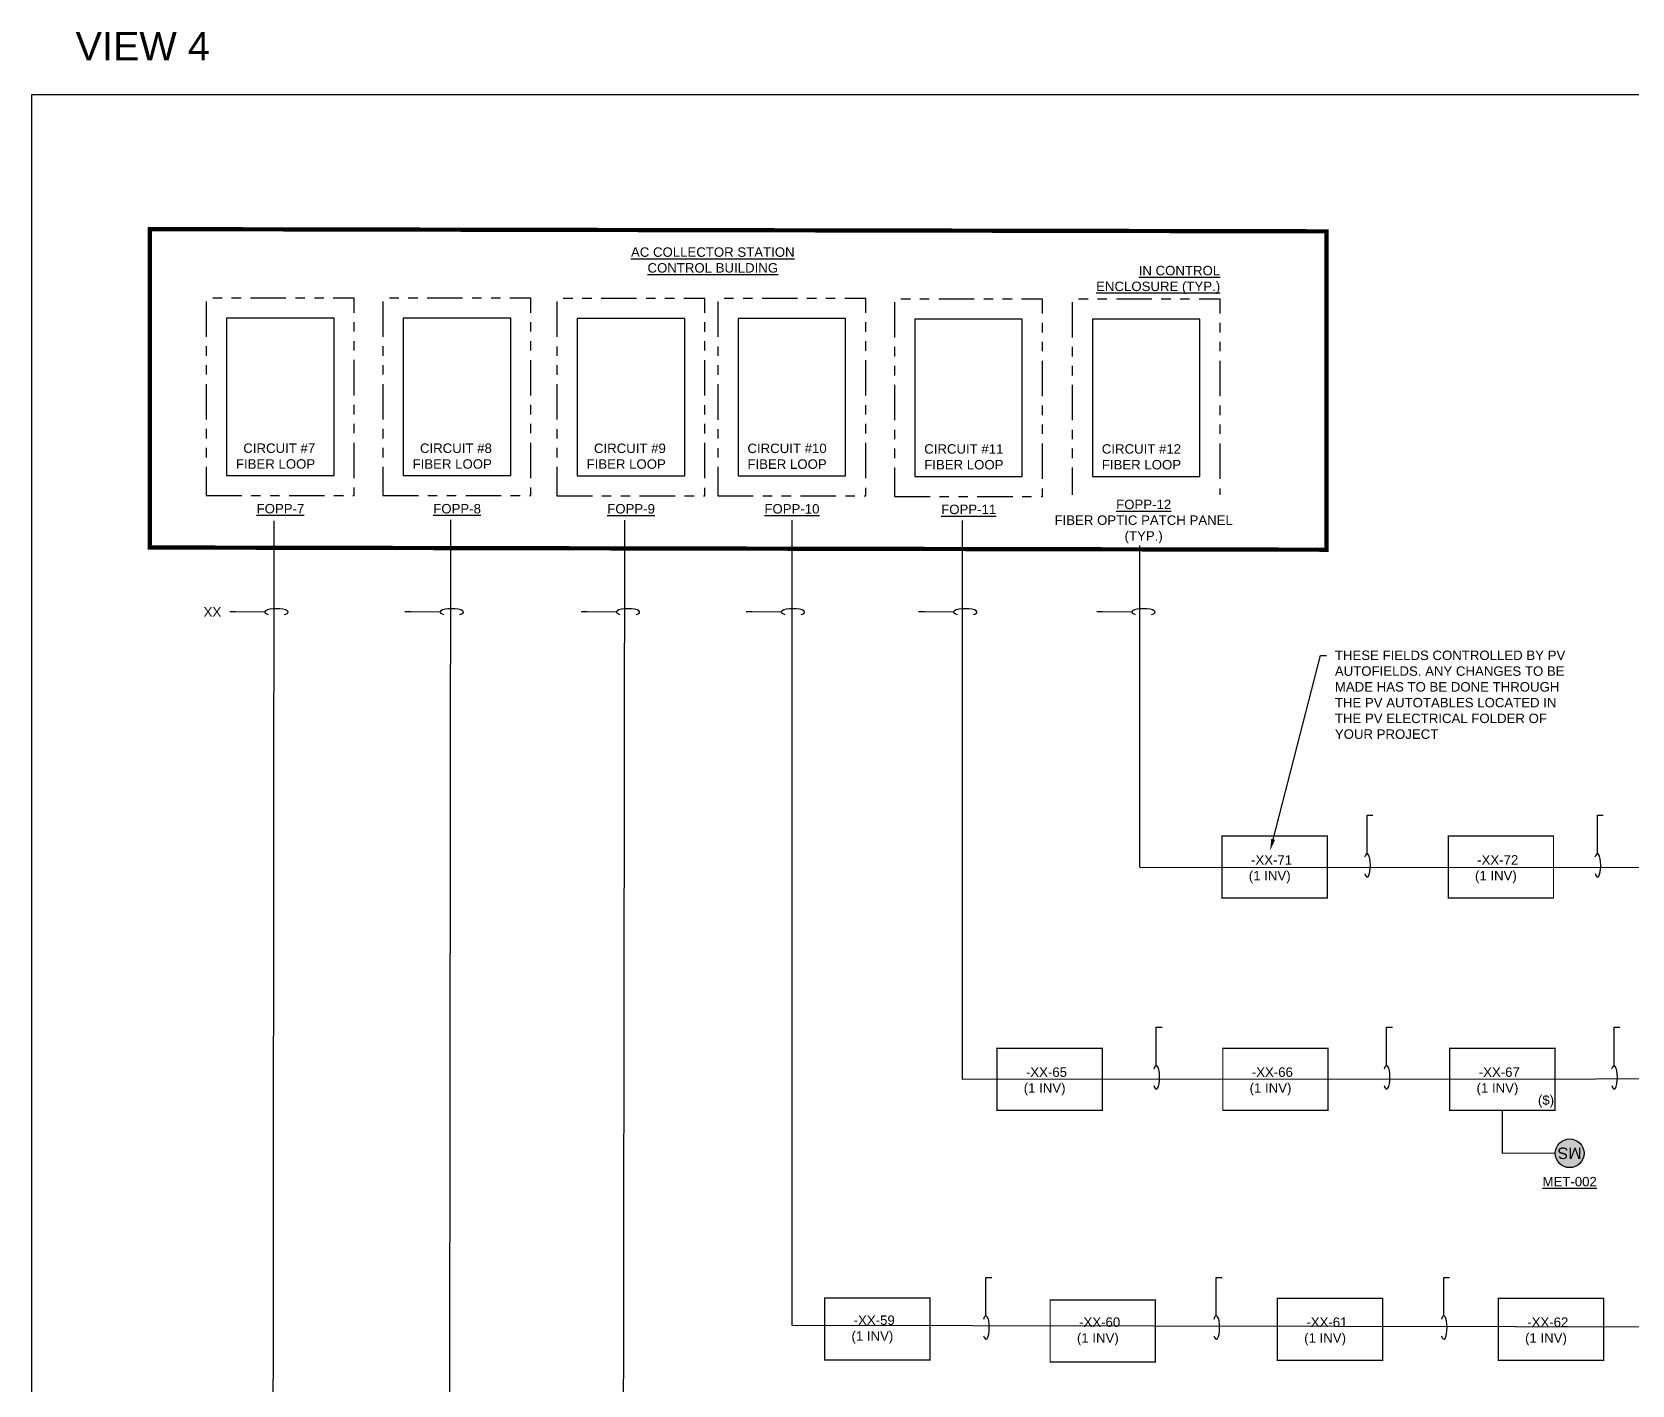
# Model space of a CAD drawing. Header units: feet. Extents: x -17 to 246, y -88 to 32.
# Drawn here: x 101.35 to 118.27, y -78.64 to -64.33 of the extents above; entities that cross this region are included whole.
import ezdxf
from ezdxf import colors
from ezdxf.entities.mleader import LeaderData, LeaderLine
from ezdxf.enums import TextEntityAlignment as Align
from ezdxf.math import Vec2, Vec3

# ---------------------------------------------------------------- set-up
doc = ezdxf.new("R2010")
doc.units = ezdxf.units.FT
doc.header["$MEASUREMENT"] = 0
doc.set_wipeout_variables(frame=1)
for name, pattern in [('PHANTOM', [0.49999999999999994, 0.25, -0.05, 0.05, -0.05, 0.05, -0.05]), ('PHANTOM2', [1.25, 0.625, -0.125, 0.125, -0.125, 0.125, -0.125]), ('PHANTOM4', [0.6875, 0.3125, 0.0625, -0.0625, 0.0625, -0.0625, 0.0625, -0.0625])]:
    doc.linetypes.add(name, pattern=pattern)
for name, color, linetype in [('E-1LIN-EQPM-ENCL', 8, 'PHANTOM2'), ('E-CABL-FO-6_STND', 121, 'FIBER_OPTIC_6 STRAND'), ('E-DASH', 11, 'PHANTOM4'), ('E-EQPM', 5, 'Continuous'), ('E-TXT', 7, 'Continuous'), ('G-ANNO-TEXT', 1, 'Continuous')]:
    doc.layers.add(name, color=color, linetype=linetype)
doc.layers.add('G-NPLT', color=67, linetype='Continuous', plot=False)
doc.styles.add('NEI-A', font='arial.ttf')
doc.styles.get("Standard").update_dxf_attribs({"font": 'arial.ttf'})
doc.linetypes.add('FIBER_OPTIC_6 STRAND', pattern='A,0.2,-0.05,0,-0.05,0.2,-0.15,["FO",Standard,S=0.1,R=0,X=-0.04,Y=-0.05],-0.25,0.2,-0.05,0,-0.05', length=1.2)
doc.linetypes.add('FIBER_OPTIC_FEEDER (OVERALL.5x)', pattern='A,0.1,-0.025,0,-0.025,0.1,-0.2,["FOF",Standard,S=0.13,R=0,X=-0.18,Y=-0.05],-0.2,0.1,-0.025,0,-0.025', length=0.8)

# ---------------------------------------------------------------- blocks, each defined once
blk = doc.blocks.new('PCS')
blk.add_wipeout([(10.99599950689899, 16.644323443245312), (12.109496882982516, 16.644323443245312), (12.109496882982516, 15.98943895719498), (10.99599950689899, 15.98943895719498)])
at = {"layer": 'E-1LIN-EQPM-ENCL', "linetype": 'Continuous', "const_width": 0.01350840653452756}
blk.add_lwpolyline([(12.10949688298251, 16.64432344324531), (10.99599950689899, 16.64432344324531), (10.99599950689899, 15.98943895719498), (12.10949688298251, 15.98943895719498)], close=True, dxfattribs=at)
blk = doc.blocks.new('*U32')
h = blk.add_hatch(color=255)
h.dxf.hatch_style = 1
edge = h.paths.add_edge_path()
edge.add_arc((0, 0), 0.15625, 0, 360)
at = {"layer": 'Defpoints', "color": 2}
for p, q in [((0, 0.24375), (0, 0.24375)), ((0, -0.24375), (0, -0.24375))]:
    blk.add_line(p, q, dxfattribs=at)
at = {"layer": 'G-ANNO-TEXT', "linetype": 'Continuous'}
blk.add_circle((0, 0), 0.15625, dxfattribs=at)
at = {"layer": 'G-ANNO-TEXT', "style": 'NEI-A'}
blk.add_attdef('PV_LEGEND_CALLOUT', text='', height=0.125, dxfattribs=at).set_placement((0, 0), align=Align.MIDDLE_CENTER)
blk.add_attdef('PV_LEGEND_DESCRIPTION', text='', height=0.1, dxfattribs=at).set_placement((0.625, 0), align=Align.MIDDLE_LEFT)
blk = doc.blocks.new('Equipment Callout Arrowhead')
at = {"color": 0}
blk.add_ellipse((0, 0), major_axis=(0.9902362593291456, -9.069595927502392e-15), ratio=0.2867900931434269, start_param=-0.7998807661979344, end_param=3.94147341978779, dxfattribs=at)

msp = doc.modelspace()

# ---------------------------------------------------------------- linework, layer by layer
at = {"color": 120, "linetype": 'FIBER_OPTIC_FEEDER (OVERALL.5x)', "flags": 128}
for points in [[(103.894600654605, -84.02257022987418), (103.9082131801691, -69.49842116669552)], [(105.7632826704561, -81.71312633998295), (105.7768951960202, -69.48794155520949)]]:
    msp.add_lwpolyline(points, dxfattribs=at)
at = {"color": 120, "linetype": 'FIBER_OPTIC_FEEDER (OVERALL.5x)'}
msp.add_lwpolyline([(113.0648738746092, -73.16685184104702), (113.0648738746092, -69.50077851887221)], dxfattribs=at)
at = {"layer": 'E-CABL-FO-6_STND', "ltscale": 0.8, "flags": 128}
msp.add_lwpolyline([(117.4584336637362, -76.18794587309608), (116.8989294673671, -76.19001744781731), (116.8989294673671, -75.73243634621326)], dxfattribs=at)
at = {"layer": 'E-DASH', "flags": 128}
for points in [[(103.1892415907367, -69.23146416476489), (104.7547299943962, -69.23146416476489), (104.7547299943962, -67.1445968085456), (103.1892415907367, -67.1445968085456)], [(105.0579055139257, -69.23172255991389), (106.6233939175852, -69.23172255991389), (106.6233939175852, -67.14485520369462), (105.0579055139257, -67.14485520369462)], [(106.8979397288781, -69.23270770325826), (108.4634281325376, -69.23270770325826), (108.4634281325376, -67.14584034703898), (106.8979397288781, -67.14584034703898)], [(108.5994355949063, -69.23315592482217), (110.1649239985658, -69.23315592482217), (110.1649239985658, -67.1462885686029), (108.5994355949063, -67.1462885686029)], [(112.3478382958982, -69.23925290492352), (113.9133266995577, -69.23925290492352), (113.9133266995577, -67.15238554870423), (112.3478382958982, -67.15238554870423)]]:
    msp.add_lwpolyline(points, close=True, dxfattribs=at)
at = {"layer": 'E-EQPM', "color": 5, "flags": 128}
for points in [[(103.4034300139787, -69.02022677546556), (104.5405415711542, -69.02022677546556), (104.5405415711542, -67.35583419784493), (103.4034300139787, -67.35583419784493)], [(105.2720939371677, -69.02048517061456), (106.4092054943432, -69.02048517061456), (106.4092054943432, -67.35609259299395), (105.2720939371677, -67.35609259299395)], [(107.1121281521201, -69.02147031395893), (108.2492397092956, -69.02147031395893), (108.2492397092956, -67.35707773633831), (107.1121281521201, -67.35707773633831)], [(108.8136240181483, -69.02191853552284), (109.9507355753238, -69.02191853552284), (109.9507355753238, -67.35752595790221), (108.8136240181483, -67.35752595790221)], [(110.6834159264683, -69.02801551562419), (111.8205274836438, -69.02801551562419), (111.8205274836438, -67.36362293800356), (110.6834159264683, -67.36362293800356)], [(112.5620267191402, -69.02801551562419), (113.6991382763157, -69.02801551562419), (113.6991382763157, -67.36362293800356), (112.5620267191402, -67.36362293800356)]]:
    msp.add_lwpolyline(points, close=True, dxfattribs=at)
at = {"layer": 'E-TXT', "color": 253, "linetype": 'PHANTOM', "const_width": 0.04502802178175855}
msp.add_lwpolyline([(115.0386814695118, -69.80391834270328), (102.5925910154411, -69.78050999380656), (102.5925910154411, -66.41283200581933), (115.0386814695118, -66.43624035471603)], close=True, dxfattribs=at)

# ---------------------------------------------------------------- block references
at = {"xscale": -1}
for p in [(126.0429536432044, -89.47671834691059), (128.435088741625, -89.47671834691059), (123.6619597179289, -91.72332983566332), (126.0512086341786, -91.72221845345395), (121.8399912141449, -94.36430371263216), (124.2247543393152, -94.38496075346777), (126.6285501551502, -94.36757061535059), (128.964864844555, -94.36757061535059)]:
    msp.add_blockref('PCS', p, dxfattribs=at)
at = {"layer": 'G-ANNO-TEXT'}
ref = msp.add_blockref('*U32', (117.6103086683055, -76.18794587309608), dxfattribs=dict(at, xscale=0.9720000292433572, yscale=0.9720000292433572, zscale=0.9720000292433572, rotation=180))
ref.add_attrib('PV_LEGEND_CALLOUT', 'MS', dxfattribs={"height": 0.1215000036554196, "rotation": 180, "style": 'NEI-A'}).set_placement((117.6103086683055, -76.18794587309608), align=Align.MIDDLE_CENTER)

# ---------------------------------------------------------------- texts
at = {"layer": 'G-ANNO-TEXT', "insert": (108.5467770132669, -66.60583746416404), "char_height": 0.1, "attachment_point": 2, "style": 'NEI-A'}
msp.add_mtext_dynamic_manual_height_columns('{\\LAC COLLECTOR STATION\\PCONTROL BUILDING}', width=1.857563546903661, gutter_width=0.546875, heights=[0.3830680298602813], dxfattribs=at)
at = {"layer": 'G-ANNO-TEXT', "char_height": 0.1, "style": 'NEI-A'}
for s, insert, width, attachment_point in [('{\\LIN CONTROL ENCLOSURE (TYP.)}', (113.9133266995577, -67.09823997792553), 1.565488403659486, 9), ('CIRCUIT #7 FIBER LOOP', (104.3412655398294, -68.81412752732311), 1.155650688244124, 6), ('CIRCUIT #8 FIBER LOOP', (106.2099294630184, -68.81438592247213), 1.155650688244124, 6), ('CIRCUIT #9 FIBER LOOP', (108.0499636779707, -68.81537106581649), 1.155650688244124, 6), ('CIRCUIT #10 FIBER LOOP', (109.7514595439989, -68.8158192873804), 1.155650688244124, 6), ('CIRCUIT #11 FIBER LOOP', (111.621251452319, -68.82191626748175), 1.155650688244124, 6), ('CIRCUIT #12 FIBER LOOP', (113.4998622449909, -68.82191626748175), 1.155650688244124, 6), ('{\\LMET-002}', (117.6103086683055, -76.43769728678627), 0.2797221315119032, 2)]:
    msp.add_mtext(s, dxfattribs=dict(at, insert=insert, width=width, attachment_point=attachment_point))
at = {"layer": 'G-NPLT', "insert": (101.8061340393236, -64.32781819800783), "char_height": 0.3, "attachment_point": 1, "style": 'NEI-A'}
msp.add_mtext_dynamic_manual_height_columns('VIEW 4', width=2.484659677658783, gutter_width=0.5, heights=[0.3104365620736691], dxfattribs=at)

# ---------------------------------------------------------------- leaders
at = {"layer": 'G-ANNO-TEXT'}
ml = msp.add_multileader_mtext('Standard', dxfattribs=at)
ml.set_content('XX', color=256, style='NEI-A')
ml.set_leader_properties()
ml.set_arrow_properties(name='Equipment Callout Arrowhead')
ml.build(insert=Vec2(0, 0))
ml.multileader.update_dxf_attribs({"dogleg_length": 0.0625, "arrow_head_size": 0.125})
ctx = ml.context
ctx.base_point, ctx.char_height, ctx.arrow_head_size, ctx.landing_gap_size, ctx.plane_origin = Vec3(103.0722481182978, -70.4615672226778), 0.1, 0.125, 0.09, Vec3(103.4992368623553, -71.37009552249494)
ctx.text_align_type = 2
notes = []
notes.append((ctx, [(0, (1, 1, 0), (103.4996048713674, -70.4615672226778), (-1, 0), 0.0625, [(0, [(103.9313412885804, -70.46335334262909)], 0, [])])]))
ctx.mtext.insert, ctx.mtext.width, ctx.mtext.alignment, ctx.mtext.flow_direction = Vec3(103.3471048713674, -70.4115331162658), 0.001068212824010913, 3, 5
ml = msp.add_multileader_mtext('Standard', dxfattribs=at)
ml.set_content('\xa0', color=256, style='NEI-A')
ml.set_leader_properties()
ml.set_arrow_properties(name='Equipment Callout Arrowhead')
ml.build(insert=Vec2(0, 0))
ml.multileader.update_dxf_attribs({"dogleg_length": 0.0625, "arrow_head_size": 0.125})
ctx = ml.context
ctx.base_point, ctx.char_height, ctx.arrow_head_size, ctx.landing_gap_size, ctx.plane_origin = Vec3(105.1106603639931, -70.4615672226778), 0.1, 0.125, 0.09, Vec3(105.352860567805, -71.37009552249494)
ctx.text_align_type = 2
notes.append((ctx, [(0, (1, 1, 0), (105.3532285768171, -70.4615672226778), (-1, 0), 0.0625, [(0, [(105.7849649940301, -70.46335334262909)], 0, [])])]))
ctx.mtext.insert, ctx.mtext.width, ctx.mtext.alignment, ctx.mtext.flow_direction = Vec3(105.2007285768171, -70.4115331162658), 0.001068212824010913, 3, 5
ml = msp.add_multileader_mtext('Standard', dxfattribs=at)
ml.set_content('\xa0', color=256, style='NEI-A')
ml.set_leader_properties()
ml.set_arrow_properties(name='Equipment Callout Arrowhead')
ml.build(insert=Vec2(0, 0))
ml.multileader.update_dxf_attribs({"dogleg_length": 0.0625, "arrow_head_size": 0.125})
ctx = ml.context
ctx.base_point, ctx.char_height, ctx.arrow_head_size, ctx.landing_gap_size, ctx.plane_origin = Vec3(106.9754279785928, -70.4615672226778), 0.1, 0.125, 0.09, Vec3(107.2176281824048, -71.37009552249494)
ctx.text_align_type = 2
notes.append((ctx, [(0, (1, 1, 0), (107.2179961914169, -70.4615672226778), (-1, 0), 0.0625, [(0, [(107.6497326086298, -70.46335334262909)], 0, [])])]))
ctx.mtext.insert, ctx.mtext.width, ctx.mtext.alignment, ctx.mtext.flow_direction = Vec3(107.0654961914169, -70.4115331162658), 0.001068212824010913, 3, 5
ml = msp.add_multileader_mtext('Standard', dxfattribs=at)
ml.set_content('\xa0', color=256, style='NEI-A')
ml.set_leader_properties()
ml.set_arrow_properties(name='Equipment Callout Arrowhead')
ml.build(insert=Vec2(0, 0))
ml.multileader.update_dxf_attribs({"dogleg_length": 0.0625, "arrow_head_size": 0.125})
ctx = ml.context
ctx.base_point, ctx.char_height, ctx.arrow_head_size, ctx.landing_gap_size, ctx.plane_origin = Vec3(108.7202954098211, -70.4615672226778), 0.1, 0.125, 0.09, Vec3(108.962495613633, -71.37009552249494)
ctx.text_align_type = 2
notes.append((ctx, [(0, (1, 1, 0), (108.9628636226451, -70.4615672226778), (-1, 0), 0.0625, [(0, [(109.3946000398581, -70.46335334262909)], 0, [])])]))
ctx.mtext.insert, ctx.mtext.width, ctx.mtext.alignment, ctx.mtext.flow_direction = Vec3(108.8103636226451, -70.4115331162658), 0.001068212824010913, 3, 5
ml = msp.add_multileader_mtext('Standard', dxfattribs=at)
ml.set_content('\xa0', color=256, style='NEI-A')
ml.set_leader_properties()
ml.set_arrow_properties(name='Equipment Callout Arrowhead')
ml.build(insert=Vec2(0, 0))
ml.multileader.update_dxf_attribs({"dogleg_length": 0.0625, "arrow_head_size": 0.125})
ctx = ml.context
ctx.base_point, ctx.char_height, ctx.arrow_head_size, ctx.landing_gap_size, ctx.plane_origin = Vec3(110.542873209408, -70.4615672226778), 0.1, 0.125, 0.09, Vec3(110.7850734132199, -71.37009552249494)
ctx.text_align_type = 2
notes.append((ctx, [(0, (1, 1, 0), (110.785441422232, -70.4615672226778), (-1, 0), 0.0625, [(0, [(111.217177839445, -70.46335334262909)], 0, [])])]))
ctx.mtext.insert, ctx.mtext.width, ctx.mtext.alignment, ctx.mtext.flow_direction = Vec3(110.632941422232, -70.4115331162658), 0.001068212824010913, 3, 5
ml = msp.add_multileader_mtext('Standard', dxfattribs=at)
ml.set_content('\xa0', color=256, style='NEI-A')
ml.set_leader_properties()
ml.set_arrow_properties(name='Equipment Callout Arrowhead')
ml.build(insert=Vec2(0, 0))
ml.multileader.update_dxf_attribs({"dogleg_length": 0.0625, "arrow_head_size": 0.125})
ctx = ml.context
ctx.base_point, ctx.char_height, ctx.arrow_head_size, ctx.landing_gap_size, ctx.plane_origin = Vec3(112.4277537402273, -70.4615672226778), 0.1, 0.125, 0.09, Vec3(112.6699539440392, -71.37009552249494)
ctx.text_align_type = 2
notes.append((ctx, [(0, (1, 1, 0), (112.6703219530513, -70.4615672226778), (-1, 0), 0.0625, [(0, [(113.1020583702643, -70.46335334262909)], 0, [])])]))
ctx.mtext.insert, ctx.mtext.width, ctx.mtext.alignment, ctx.mtext.flow_direction = Vec3(112.5178219530513, -70.4115331162658), 0.001068212824010913, 3, 5
ml = msp.add_multileader_mtext('Standard', dxfattribs=at)
ml.set_content('\xa0', color=256, style='NEI-A')
ml.set_leader_properties()
ml.set_arrow_properties(name='Equipment Callout Arrowhead')
ml.build(insert=Vec2(0, 0))
ml.multileader.update_dxf_attribs({"dogleg_length": 0.0625, "arrow_head_size": 0.125})
ctx = ml.context
ctx.base_point, ctx.char_height, ctx.arrow_head_size, ctx.landing_gap_size, ctx.plane_origin = Vec3(115.529461286668, -72.61193156220077), 0.1, 0.125, 0.09, Vec3(115.4673292956801, -73.14162488259643)
notes.append((ctx, [(0, (1, 1, 0), (115.466961286668, -72.61193156220077), (1, 0), 0.0625, [(0, [(115.4673292956801, -73.14162488259643)], 0, [])])]))
ctx.mtext.insert, ctx.mtext.width, ctx.mtext.flow_direction = Vec3(115.619461286668, -72.56189745578877), 0.001068212824010913, 5
ml = msp.add_multileader_mtext('Standard', dxfattribs=at)
ml.set_content('\xa0', color=256, style='NEI-A')
ml.set_leader_properties()
ml.set_arrow_properties(name='Equipment Callout Arrowhead')
ml.build(insert=Vec2(0, 0))
ml.multileader.update_dxf_attribs({"dogleg_length": 0.0625, "arrow_head_size": 0.125})
ctx = ml.context
ctx.base_point, ctx.char_height, ctx.arrow_head_size, ctx.landing_gap_size, ctx.plane_origin = Vec3(117.9656926363194, -72.61193156220077), 0.1, 0.125, 0.09, Vec3(117.9035606453315, -73.14162488259643)
notes.append((ctx, [(0, (1, 1, 0), (117.9031926363194, -72.61193156220077), (1, 0), 0.0625, [(0, [(117.9035606453315, -73.14162488259643)], 0, [])])]))
ctx.mtext.insert, ctx.mtext.width, ctx.mtext.flow_direction = Vec3(118.0556926363194, -72.56189745578877), 0.001068212824010913, 5
ml = msp.add_multileader_mtext('Standard', dxfattribs=at)
ml.set_content('\xa0', color=256, style='NEI-A')
ml.set_leader_properties()
ml.set_arrow_properties(name='Equipment Callout Arrowhead')
ml.build(insert=Vec2(0, 0))
ml.multileader.update_dxf_attribs({"dogleg_length": 0.0625, "arrow_head_size": 0.125})
ctx = ml.context
ctx.base_point, ctx.char_height, ctx.arrow_head_size, ctx.landing_gap_size, ctx.plane_origin = Vec3(113.299369128102, -74.8556182972455), 0.1, 0.125, 0.09, Vec3(113.2372371371141, -75.38531161764116)
notes.append((ctx, [(0, (1, 1, 0), (113.236869128102, -74.8556182972455), (1, 0), 0.0625, [(0, [(113.2372371371141, -75.38531161764116)], 0, [])])]))
ctx.mtext.insert, ctx.mtext.width, ctx.mtext.flow_direction = Vec3(113.389369128102, -74.8055841908335), 0.001068212824010913, 5
ml = msp.add_multileader_mtext('Standard', dxfattribs=at)
ml.set_content('\xa0', color=256, style='NEI-A')
ml.set_leader_properties()
ml.set_arrow_properties(name='Equipment Callout Arrowhead')
ml.build(insert=Vec2(0, 0))
ml.multileader.update_dxf_attribs({"dogleg_length": 0.0625, "arrow_head_size": 0.125})
ctx = ml.context
ctx.base_point, ctx.char_height, ctx.arrow_head_size, ctx.landing_gap_size, ctx.plane_origin = Vec3(115.7356004777534, -74.8556182972455), 0.1, 0.125, 0.09, Vec3(115.6734684867655, -75.38531161764116)
notes.append((ctx, [(0, (1, 1, 0), (115.6731004777534, -74.8556182972455), (1, 0), 0.0625, [(0, [(115.6734684867655, -75.38531161764116)], 0, [])])]))
ctx.mtext.insert, ctx.mtext.width, ctx.mtext.flow_direction = Vec3(115.8256004777534, -74.8055841908335), 0.001068212824010913, 5
ml = msp.add_multileader_mtext('Standard', dxfattribs=at)
ml.set_content('\xa0', color=256, style='NEI-A')
ml.set_leader_properties()
ml.set_arrow_properties(name='Equipment Callout Arrowhead')
ml.build(insert=Vec2(0, 0))
ml.multileader.update_dxf_attribs({"dogleg_length": 0.0625, "arrow_head_size": 0.125})
ctx = ml.context
ctx.base_point, ctx.char_height, ctx.arrow_head_size, ctx.landing_gap_size, ctx.plane_origin = Vec3(118.1420737883033, -74.8556182972455), 0.1, 0.125, 0.09, Vec3(118.0799417973154, -75.38531161764116)
notes.append((ctx, [(0, (1, 1, 0), (118.0795737883033, -74.8556182972455), (1, 0), 0.0625, [(0, [(118.0799417973154, -75.38531161764116)], 0, [])])]))
ctx.mtext.insert, ctx.mtext.width, ctx.mtext.flow_direction = Vec3(118.2320737883033, -74.8055841908335), 0.001068212824010913, 5
ml = msp.add_multileader_mtext('Standard', dxfattribs=at)
ml.set_content('\xa0', color=256, style='NEI-A')
ml.set_leader_properties()
ml.set_arrow_properties(name='Equipment Callout Arrowhead')
ml.build(insert=Vec2(0, 0))
ml.multileader.update_dxf_attribs({"dogleg_length": 0.0625, "arrow_head_size": 0.125})
ctx = ml.context
ctx.base_point, ctx.char_height, ctx.arrow_head_size, ctx.landing_gap_size, ctx.plane_origin = Vec3(111.4981104936764, -77.50131360918786), 0.1, 0.125, 0.09, Vec3(111.4359785026885, -78.03100692958353)
notes.append((ctx, [(0, (1, 1, 0), (111.4356104936764, -77.50131360918786), (1, 0), 0.0625, [(0, [(111.4359785026885, -78.03100692958353)], 0, [])])]))
ctx.mtext.insert, ctx.mtext.width, ctx.mtext.flow_direction = Vec3(111.5881104936764, -77.45127950277586), 0.001068212824010913, 5
ml = msp.add_multileader_mtext('Standard', dxfattribs=at)
ml.set_content('\xa0', color=256, style='NEI-A')
ml.set_leader_properties()
ml.set_arrow_properties(name='Equipment Callout Arrowhead')
ml.build(insert=Vec2(0, 0))
ml.multileader.update_dxf_attribs({"dogleg_length": 0.0625, "arrow_head_size": 0.125})
ctx = ml.context
ctx.base_point, ctx.char_height, ctx.arrow_head_size, ctx.landing_gap_size, ctx.plane_origin = Vec3(113.9343418433278, -77.50131360918786), 0.1, 0.125, 0.09, Vec3(113.8722098523399, -78.03100692958353)
notes.append((ctx, [(0, (1, 1, 0), (113.8718418433278, -77.50131360918786), (1, 0), 0.0625, [(0, [(113.8722098523399, -78.03100692958353)], 0, [])])]))
ctx.mtext.insert, ctx.mtext.width, ctx.mtext.flow_direction = Vec3(114.0243418433278, -77.45127950277586), 0.001068212824010913, 5
ml = msp.add_multileader_mtext('Standard', dxfattribs=at)
ml.set_content('\xa0', color=256, style='NEI-A')
ml.set_leader_properties()
ml.set_arrow_properties(name='Equipment Callout Arrowhead')
ml.build(insert=Vec2(0, 0))
ml.multileader.update_dxf_attribs({"dogleg_length": 0.0625, "arrow_head_size": 0.125})
ctx = ml.context
ctx.base_point, ctx.char_height, ctx.arrow_head_size, ctx.landing_gap_size, ctx.plane_origin = Vec3(116.3408151538777, -77.50131360918786), 0.1, 0.125, 0.09, Vec3(116.2786831628898, -78.03100692958353)
notes.append((ctx, [(0, (1, 1, 0), (116.2783151538777, -77.50131360918786), (1, 0), 0.0625, [(0, [(116.2786831628898, -78.03100692958353)], 0, [])])]))
ctx.mtext.insert, ctx.mtext.width, ctx.mtext.flow_direction = Vec3(116.4308151538777, -77.45127950277586), 0.001068212824010913, 5
for ctx, leaders in notes:
    for number, flags, end, landing, length, lines in leaders:
        leader = LeaderData()
        leader.index, (leader.has_last_leader_line, leader.has_dogleg_vector, leader.attachment_direction) = number, flags
        leader.last_leader_point, leader.dogleg_vector, leader.dogleg_length = Vec3(end), Vec3(landing), length
        for number, points, colour, breaks in lines:
            line = LeaderLine()
            line.index, line.vertices, line.color, line.breaks = number, Vec3.list(points), colors.encode_raw_color(colour), breaks
            leader.lines.append(line)
        ctx.leaders.append(leader)

# ---------------------------------------------------------------- next in the draw order: linework, layer by layer
at = {"color": 120, "linetype": 'FIBER_OPTIC_FEEDER (OVERALL.5x)'}
msp.add_lwpolyline([(113.0655260295198, -73.16685149372371), (126.2360815349779, -73.15983714669045)], dxfattribs=at)

# ---------------------------------------------------------------- next in the draw order: block references
at = {"xscale": -1}
msp.add_blockref('PCS', (128.4516776623078, -91.72187530340824), dxfattribs=at)

# ---------------------------------------------------------------- next in the draw order: texts
at = {"layer": 'G-ANNO-TEXT', "char_height": 0.1, "attachment_point": 8, "style": 'NEI-A', "bg_fill": 3, "box_fill_scale": 1.5, "bg_fill_color": 256, "bg_fill_transparency": 0}
for s, width, insert in [('{\\LFOPP-7}', 1.615065562238017, (103.9736738704948, -69.42107284773901)), ('{\\LFOPP-8}', 1.583326334710632, (105.8423377936838, -69.42133124288802))]:
    msp.add_mtext_dynamic_manual_height_columns(s, width=width, gutter_width=0.546875, heights=[0], dxfattribs=dict(at, insert=insert))
at = {"layer": 'G-ANNO-TEXT', "char_height": 0.1, "attachment_point": 5, "style": 'NEI-A'}
for s, insert in [('\xa0-XX-71 \\P(1 INV)', (114.4376641715879, -73.18328429755071)), ('\xa0-XX-72 \\P(1 INV)', (116.8297992700084, -73.18328429755071)), ('\xa0-XX-65 \\P(1 INV)', (112.0566702463124, -75.42844125404835)), ('\xa0-XX-66 \\P(1 INV)', (114.445919162562, -75.42844125404835)), ('\xa0-XX-59 \\P(1 INV)', (110.2347017425284, -78.05202499289997)), ('\xa0-XX-60 \\P(1 INV)', (112.6194648676987, -78.07268203373557)), ('\xa0-XX-61 \\P(1 INV)', (115.0232606835336, -78.07268203373557)), ('\xa0-XX-62 \\P(1 INV)', (117.3595753729385, -78.07268203373559))]:
    msp.add_mtext_dynamic_manual_height_columns(s, width=1.074078843687393, gutter_width=0.546875, heights=[0], dxfattribs=dict(at, insert=insert))

# ---------------------------------------------------------------- next in the draw order: leaders
at = {"layer": 'G-NPLT'}
ml = msp.add_multileader_mtext('Standard', dxfattribs=at)
ml.set_content('THESE FIELDS CONTROLLED BY PV AUTOFIELDS. ANY CHANGES TO BE MADE HAS TO BE DONE THROUGH THE PV AUTOTABLES LOCATED IN THE PV ELECTRICAL FOLDER OF YOUR PROJECT', color=256, style='NEI-A')
ml.set_leader_properties()
ml.build(insert=Vec2(0, 0))
ml.multileader.update_dxf_attribs({"dogleg_length": 0.0625, "arrow_head_size": 0.125})
ctx = ml.context
ctx.base_point, ctx.char_height, ctx.arrow_head_size, ctx.landing_gap_size, ctx.plane_origin = Vec3(115.0365577341536, -70.9218321558549), 0.1, 0.125, 0.09, Vec3(116.7692023454988, -71.77405900384936)
notes = []
notes.append((ctx, [(1, (1, 1, 0), (114.9740577341536, -70.9218321558549), (1, 0), 0.0625, [(1, [(114.4421033415337, -72.98857517767641)], 0, [])])]))
ctx.mtext.insert, ctx.mtext.width, ctx.mtext.flow_direction = Vec3(115.1265577341536, -70.87097949555476), 2.567594958898283, 5
for ctx, leaders in notes:
    for number, flags, end, landing, length, lines in leaders:
        leader = LeaderData()
        leader.index, (leader.has_last_leader_line, leader.has_dogleg_vector, leader.attachment_direction) = number, flags
        leader.last_leader_point, leader.dogleg_vector, leader.dogleg_length = Vec3(end), Vec3(landing), length
        for number, points, colour, breaks in lines:
            line = LeaderLine()
            line.index, line.vertices, line.color, line.breaks = number, Vec3.list(points), colors.encode_raw_color(colour), breaks
            leader.lines.append(line)
        ctx.leaders.append(leader)

# ---------------------------------------------------------------- next in the draw order: linework, layer by layer
at = {"color": 120, "linetype": 'FIBER_OPTIC_FEEDER (OVERALL.5x)', "flags": 128}
msp.add_lwpolyline([(119.6728284780755, -79.86410278582765), (107.6033351580031, -79.8721163632373), (107.6169476835671, -69.49032136871386)], dxfattribs=at)
at = {"color": 120, "linetype": 'FIBER_OPTIC_FEEDER (OVERALL.5x)'}
msp.add_lwpolyline([(109.382179796736, -69.4903543316399), (109.382179796736, -78.00445581083422), (122.7758778821664, -78.02999959231136)], dxfattribs=at)

# ---------------------------------------------------------------- next in the draw order: texts
at = {"layer": 'G-ANNO-TEXT', "char_height": 0.1, "attachment_point": 5, "style": 'NEI-A'}
for s, width, insert in [('\xa0-XX-67 \\P(1 INV)', 1.074078843687393, (116.8463881906913, -75.42844125404835)), ('($)', 0.28859375, (117.3598091364468, -75.63992184913003))]:
    msp.add_mtext_dynamic_manual_height_columns(s, width=width, gutter_width=0.546875, heights=[0], dxfattribs=dict(at, insert=insert))

# ---------------------------------------------------------------- next in the draw order: texts
at = {"layer": 'G-ANNO-TEXT', "char_height": 0.1, "attachment_point": 8, "style": 'NEI-A', "bg_fill": 3, "box_fill_scale": 1.5, "bg_fill_color": 256, "bg_fill_transparency": 0}
for s, width, insert in [('{\\LFOPP-9}', 1.545902800422551, (107.6823720086362, -69.42231638623238)), ('{\\LFOPP-10}', 0.9289548197397313, (109.3838678746644, -69.4227646077963))]:
    msp.add_mtext_dynamic_manual_height_columns(s, width=width, gutter_width=0.546875, heights=[0], dxfattribs=dict(at, insert=insert))
at = {"layer": 'G-ANNO-TEXT', "insert": (113.104381910553, -69.73805695227617), "char_height": 0.1, "attachment_point": 8, "style": 'NEI-A', "bg_fill": 2}
msp.add_mtext_dynamic_manual_height_columns('{\\LFOPP-12\\P}FIBER OPTIC PATCH PANEL (TYP.)', width=2.040033078049499, gutter_width=0.546875, heights=[0], dxfattribs=at)

# ---------------------------------------------------------------- next in the draw order: linework, layer by layer
at = {"layer": 'E-DASH', "flags": 128}
msp.add_lwpolyline([(110.4692275032263, -69.23925290492352), (112.0347159068858, -69.23925290492352), (112.0347159068858, -67.15238554870423), (110.4692275032263, -67.15238554870423)], close=True, dxfattribs=at)

# ---------------------------------------------------------------- next in the draw order: texts
at = {"layer": 'G-ANNO-TEXT', "insert": (111.2536597829844, -69.42886158789764), "char_height": 0.1, "attachment_point": 8, "style": 'NEI-A', "bg_fill": 3, "box_fill_scale": 1.5, "bg_fill_color": 256, "bg_fill_transparency": 0}
msp.add_mtext_dynamic_manual_height_columns('{\\LFOPP-11}', width=1.555247709109819, gutter_width=0.546875, heights=[0], dxfattribs=at)

# ---------------------------------------------------------------- next in the draw order: linework, layer by layer
at = {"color": 120, "linetype": 'FIBER_OPTIC_FEEDER (OVERALL.5x)'}
msp.add_lwpolyline([(124.5834039223573, -75.40071700718346), (111.1862630819373, -75.40773170154003), (111.1862630819373, -69.49645131174125)], dxfattribs=at)
at = {"layer": 'G-NPLT'}
msp.add_lwpolyline([(101.3456951362603, -64.98986250622418), (128.2547864582709, -64.98986250622418), (128.2547864582709, -88.00044875018557), (101.3456951362603, -88.00044875018557)], close=True, dxfattribs=at)

doc.saveas('drawing.dxf')
